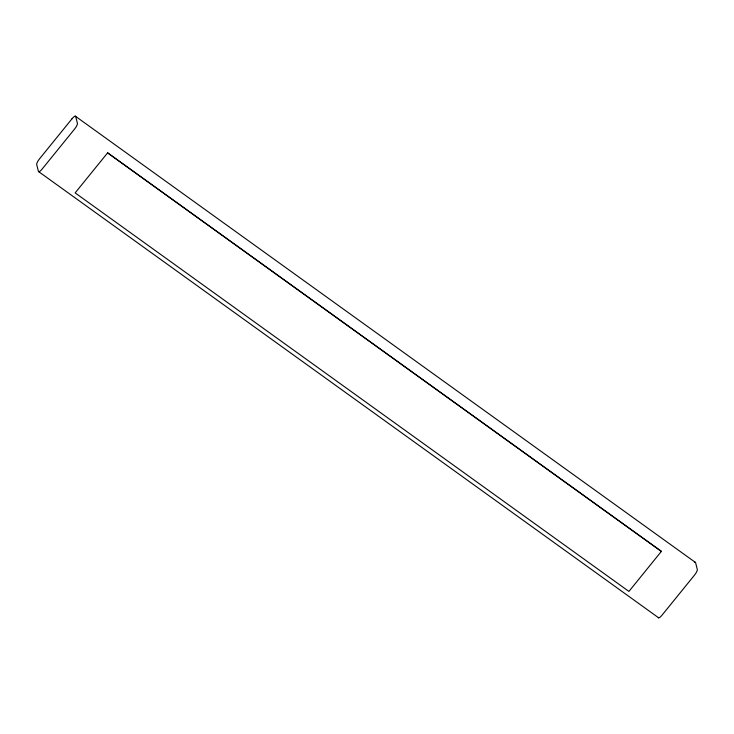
<?xml version="1.0" encoding="UTF-8"?>
<svg xmlns="http://www.w3.org/2000/svg" width="734" height="734" viewBox="0 0 734 734"><rect width="100%" height="100%" fill="white"/><g stroke="black" fill="none" stroke-linecap="round" stroke-linejoin="round"><path stroke-width="1.1" d="M75.281 116.137L695.171 562.244M107.586 152.901L661.352 551.427M38.829 171.756L658.719 617.863M694.327 562.556A5.276 1.376 -54.3 0 1 695.584 562.593L697.3 569.428A5.276 1.376 -54.3 0 1 694.483 575.144L661.985 615.22A5.276 1.376 -54.3 0 1 658.306 617.514M72.015 118.78L39.517 158.856A5.276 1.376 -54.3 0 0 36.7 164.572L38.416 171.407A5.276 1.376 -54.3 0 0 42.095 169.104L74.593 129.028A5.276 1.376 -54.3 0 0 77.409 123.312L75.694 116.486A5.276 1.376 -54.3 0 0 72.015 118.78M107.65 152.819L75.152 192.895L628.919 591.421L661.417 551.344L107.65 152.819"/></g></svg>
